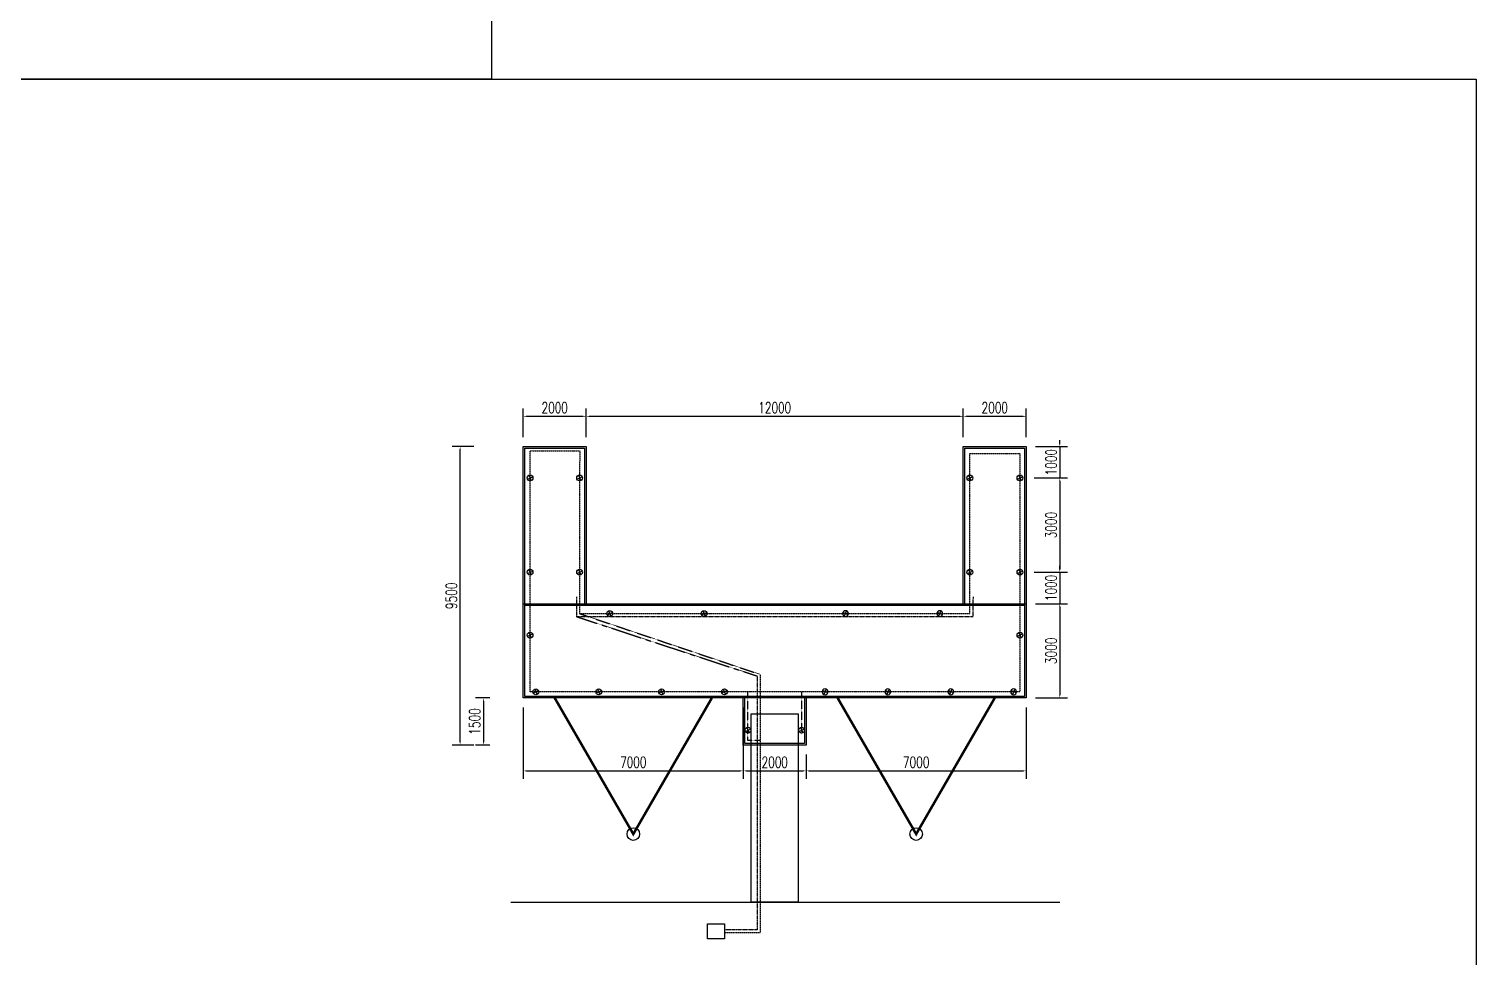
# Model space of a CAD drawing. Extents: x -16492 to 345596, y -4133 to 400729.
# Drawn here: x 45745 to 91785, y 23808 to 53338 of the extents above; entities that cross this region are included whole.
import ezdxf

# ---------------------------------------------------------------- set-up
doc = ezdxf.new("R2010")
doc.units = 0
doc.header["$LTSCALE"] = 10
doc.header["$MEASUREMENT"] = 0
for name, pattern in [('DASH', [0.35, 0.25, -0.1]), ('DASHED2', [0.375, 0.25, -0.125]), ('OLB-base-一期水系园路调整$1$CENTER2', [1.125, 0.75, -0.125, 0.125, -0.125])]:
    doc.linetypes.add(name, pattern=pattern)
for name, color, linetype in [('PUB_DIM', 3, 'Continuous'), ('SLAB', 4, 'Continuous'), ('STAIR', 2, 'Continuous'), ('TG_SUNVIS', 6, 'Continuous'), ('W-ancillary measures附属措施', 1, 'Continuous'), ('W-bridge approach引桥', 4, 'Continuous'), ('W-REVETMENT驳岸', 251, 'Continuous'), ('W-STEEL_FRAME钢架', 3, 'Continuous')]:
    doc.layers.add(name, color=color, linetype=linetype)
doc.styles.add('STANDARD_T3', font='simplex.shx', dxfattribs={"width": 0.7, "bigfont": 'gbcbig.shx'})
doc.dimstyles.new('W&&100', dxfattribs={"dimtxt": 350, "dimasz": 100, "dimexe": 250, "dimexo": 300, "dimgap": 100, "dimtad": 1, "dimdec": 0, "dimzin": 0, "dimdsep": 46, "dimtxsty": 'STANDARD_T3', "dimcen": 0.09, "dimclrd": 1, "dimclre": 1, "dimclrt": 7, "dimazin": 2, "dimtfac": 1, "dimtdec": 0, "dimtix": 1, "dimtmove": 2, "dimatfit": 3, "dimfxl": 100, "dimtolj": 1, "dimtzin": 0, "dimarcsym": 0})

# ---------------------------------------------------------------- blocks, each defined once
blk = doc.blocks.new('*D474')
at = {"layer": 'Defpoints', "color": 0, "transparency": 16777216}
for p in [(61472, 32052), (60203, 30552), (68472, 30552)]:
    blk.add_point(p, dxfattribs=at)
at = {"layer": 'PUB_DIM', "color": 1, "lineweight": -2, "transparency": 16777216}
for p, q in [((60403, 32052), (59953, 32052)), ((60203, 31952), (60203, 30652)), ((60403, 30552), (59953, 30552))]:
    blk.add_line(p, q, dxfattribs=at)
at = {"layer": 'PUB_DIM', "color": 1, "transparency": 16777216}
for points in [[(60186, 31952), (60220, 31952), (60203, 32052)], [(60186, 30652), (60220, 30652), (60203, 30552)]]:
    blk.add_solid(points, dxfattribs=at)
at = {"layer": 'PUB_DIM', "color": 7, "transparency": 16777216, "insert": (59928, 31302), "char_height": 350, "attachment_point": 5, "rotation": 90, "style": 'STANDARD_T3'}
blk.add_mtext('\\A1;1500', dxfattribs=at)
blk = doc.blocks.new('*D472')
at = {"layer": 'Defpoints', "color": 0, "transparency": 16777216}
for p in [(59463, 40052), (60203, 40052), (60203, 30552)]:
    blk.add_point(p, dxfattribs=at)
at = {"layer": 'PUB_DIM', "color": 1, "lineweight": -2, "transparency": 16777216}
for p, q in [((59903, 40052), (59213, 40052)), ((59463, 30652), (59463, 39952)), ((59903, 30552), (59213, 30552))]:
    blk.add_line(p, q, dxfattribs=at)
at = {"layer": 'PUB_DIM', "color": 1, "transparency": 16777216}
for points in [[(59446, 39952), (59479, 39952), (59463, 40052)], [(59446, 30652), (59479, 30652), (59463, 30552)]]:
    blk.add_solid(points, dxfattribs=at)
at = {"layer": 'PUB_DIM', "color": 7, "transparency": 16777216, "insert": (59188, 35302), "char_height": 350, "attachment_point": 5, "rotation": 90, "style": 'STANDARD_T3'}
blk.add_mtext('\\A1;9500', dxfattribs=at)
blk = doc.blocks.new('*D475')
at = {"layer": 'Defpoints', "color": 0, "transparency": 16777216}
for p in [(77472, 40052), (77422, 39052, 0), (78541, 39052)]:
    blk.add_point(p, dxfattribs=at)
at = {"layer": 'PUB_DIM', "color": 1, "lineweight": -2, "transparency": 16777216}
for p, q in [((78541, 40152), (78541, 40252)), ((77772, 40052), (78791, 40052)), ((78541, 40052), (78541, 39052)), ((77722, 39052), (78791, 39052)), ((78541, 38952), (78541, 38852))]:
    blk.add_line(p, q, dxfattribs=at)
at = {"layer": 'PUB_DIM', "color": 1, "transparency": 16777216}
for points in [[(78524, 40152), (78558, 40152), (78541, 40052)], [(78524, 38952), (78558, 38952), (78541, 39052)]]:
    blk.add_solid(points, dxfattribs=at)
at = {"layer": 'PUB_DIM', "color": 7, "transparency": 16777216, "insert": (78266, 39552), "char_height": 350, "attachment_point": 5, "rotation": 90, "style": 'STANDARD_T3'}
blk.add_mtext('\\A1;1000', dxfattribs=at)
blk = doc.blocks.new('*D473')
at = {"layer": 'Defpoints', "color": 0, "transparency": 16777216}
for p in [(77422, 39052, 0), (77422, 36052), (78541, 36052)]:
    blk.add_point(p, dxfattribs=at)
at = {"layer": 'PUB_DIM', "color": 1, "lineweight": -2, "transparency": 16777216}
for p, q in [((77722, 39052), (78791, 39052)), ((78541, 38952), (78541, 36152)), ((77722, 36052), (78791, 36052))]:
    blk.add_line(p, q, dxfattribs=at)
at = {"layer": 'PUB_DIM', "color": 1, "transparency": 16777216}
for points in [[(78524, 38952), (78558, 38952), (78541, 39052)], [(78524, 36152), (78558, 36152), (78541, 36052)]]:
    blk.add_solid(points, dxfattribs=at)
at = {"layer": 'PUB_DIM', "color": 7, "transparency": 16777216, "insert": (78266, 37552), "char_height": 350, "attachment_point": 5, "rotation": 90, "style": 'STANDARD_T3'}
blk.add_mtext('\\A1;3000', dxfattribs=at)
blk = doc.blocks.new('*D476')
at = {"layer": 'Defpoints', "color": 0, "transparency": 16777216}
for p in [(77422, 36052), (77472, 35052), (78541, 35052)]:
    blk.add_point(p, dxfattribs=at)
at = {"layer": 'PUB_DIM', "color": 1, "lineweight": -2, "transparency": 16777216}
for p, q in [((77722, 36052), (78791, 36052)), ((78541, 36152), (78541, 36252)), ((78541, 36052), (78541, 35052)), ((77772, 35052), (78791, 35052)), ((78541, 34952), (78541, 34852))]:
    blk.add_line(p, q, dxfattribs=at)
at = {"layer": 'PUB_DIM', "color": 1, "transparency": 16777216}
for points in [[(78524, 36152), (78558, 36152), (78541, 36052)], [(78524, 34952), (78558, 34952), (78541, 35052)]]:
    blk.add_solid(points, dxfattribs=at)
at = {"layer": 'PUB_DIM', "color": 7, "transparency": 16777216, "insert": (78266, 35552), "char_height": 350, "attachment_point": 5, "rotation": 90, "style": 'STANDARD_T3'}
blk.add_mtext('\\A1;1000', dxfattribs=at)
blk = doc.blocks.new('*D477')
at = {"layer": 'Defpoints', "color": 0, "transparency": 16777216}
for p in [(77472, 35052), (77472, 32052), (78541, 32052)]:
    blk.add_point(p, dxfattribs=at)
at = {"layer": 'PUB_DIM', "color": 1, "lineweight": -2, "transparency": 16777216}
for p, q in [((77772, 35052), (78791, 35052)), ((78541, 34952), (78541, 32152)), ((77772, 32052), (78791, 32052))]:
    blk.add_line(p, q, dxfattribs=at)
at = {"layer": 'PUB_DIM', "color": 1, "transparency": 16777216}
for points in [[(78524, 34952), (78558, 34952), (78541, 35052)], [(78524, 32152), (78558, 32152), (78541, 32052)]]:
    blk.add_solid(points, dxfattribs=at)
at = {"layer": 'PUB_DIM', "color": 7, "transparency": 16777216, "insert": (78266, 33552), "char_height": 350, "attachment_point": 5, "rotation": 90, "style": 'STANDARD_T3'}
blk.add_mtext('\\A1;3000', dxfattribs=at)
blk = doc.blocks.new('*D478')
at = {"layer": 'Defpoints', "color": 0, "transparency": 16777216}
for p in [(61472, 32052), (68472, 32052), (68472, 29732)]:
    blk.add_point(p, dxfattribs=at)
at = {"layer": 'PUB_DIM', "color": 1, "lineweight": -2, "transparency": 16777216}
for p, q in [((61472, 31752), (61472, 29482)), ((68472, 31752), (68472, 29482)), ((61572, 29732), (68372, 29732))]:
    blk.add_line(p, q, dxfattribs=at)
at = {"layer": 'PUB_DIM', "color": 1, "transparency": 16777216}
for points in [[(61572, 29749), (61572, 29716), (61472, 29732)], [(68372, 29749), (68372, 29716), (68472, 29732)]]:
    blk.add_solid(points, dxfattribs=at)
at = {"layer": 'PUB_DIM', "color": 7, "transparency": 16777216, "insert": (64972, 30007), "char_height": 350, "attachment_point": 5, "style": 'STANDARD_T3'}
blk.add_mtext('\\A1;7000', dxfattribs=at)
blk = doc.blocks.new('*D479')
at = {"layer": 'Defpoints', "color": 0, "transparency": 16777216}
for p in [(68472, 30578), (70472, 30552), (70472, 29732)]:
    blk.add_point(p, dxfattribs=at)
at = {"layer": 'PUB_DIM', "color": 1, "lineweight": -2, "transparency": 16777216}
for p, q in [((68472, 30278), (68472, 29482)), ((70472, 30252), (70472, 29482)), ((68572, 29732), (70372, 29732))]:
    blk.add_line(p, q, dxfattribs=at)
at = {"layer": 'PUB_DIM', "color": 1, "transparency": 16777216}
for points in [[(68572, 29749), (68572, 29716), (68472, 29732)], [(70372, 29749), (70372, 29716), (70472, 29732)]]:
    blk.add_solid(points, dxfattribs=at)
at = {"layer": 'PUB_DIM', "color": 7, "transparency": 16777216, "insert": (69472, 30007), "char_height": 350, "attachment_point": 5, "style": 'STANDARD_T3'}
blk.add_mtext('\\A1;2000', dxfattribs=at)
blk = doc.blocks.new('*D480')
at = {"layer": 'Defpoints', "color": 0, "transparency": 16777216}
for p in [(77472, 32052), (70472, 30552), (77472, 29732)]:
    blk.add_point(p, dxfattribs=at)
at = {"layer": 'PUB_DIM', "color": 1, "lineweight": -2, "transparency": 16777216}
for p, q in [((77472, 31752), (77472, 29482)), ((70472, 30252), (70472, 29482)), ((70572, 29732), (77372, 29732))]:
    blk.add_line(p, q, dxfattribs=at)
at = {"layer": 'PUB_DIM', "color": 1, "transparency": 16777216}
for points in [[(70572, 29749), (70572, 29716), (70472, 29732)], [(77372, 29749), (77372, 29716), (77472, 29732)]]:
    blk.add_solid(points, dxfattribs=at)
at = {"layer": 'PUB_DIM', "color": 7, "transparency": 16777216, "insert": (73972, 30007), "char_height": 350, "attachment_point": 5, "style": 'STANDARD_T3'}
blk.add_mtext('\\A1;7000', dxfattribs=at)
blk = doc.blocks.new('*D481')
at = {"layer": 'Defpoints', "color": 0, "transparency": 16777216}
for p in [(63472, 41013), (61472, 40052), (63472, 40052)]:
    blk.add_point(p, dxfattribs=at)
at = {"layer": 'PUB_DIM', "color": 1, "lineweight": -2, "transparency": 16777216}
for p, q in [((61472, 40352), (61472, 41263)), ((61572, 41013), (63372, 41013)), ((63472, 40352), (63472, 41263))]:
    blk.add_line(p, q, dxfattribs=at)
at = {"layer": 'PUB_DIM', "color": 1, "transparency": 16777216}
for points in [[(61572, 41030), (61572, 40996), (61472, 41013)], [(63372, 41030), (63372, 40996), (63472, 41013)]]:
    blk.add_solid(points, dxfattribs=at)
at = {"layer": 'PUB_DIM', "color": 7, "transparency": 16777216, "insert": (62472, 41288), "char_height": 350, "attachment_point": 5, "style": 'STANDARD_T3'}
blk.add_mtext('\\A1;2000', dxfattribs=at)
blk = doc.blocks.new('*D482')
at = {"layer": 'Defpoints', "color": 0, "transparency": 16777216}
for p in [(75472, 41013), (63472, 40052), (75472, 40052)]:
    blk.add_point(p, dxfattribs=at)
at = {"layer": 'PUB_DIM', "color": 1, "lineweight": -2, "transparency": 16777216}
for p, q in [((63472, 40352), (63472, 41263)), ((63572, 41013), (75372, 41013)), ((75472, 40352), (75472, 41263))]:
    blk.add_line(p, q, dxfattribs=at)
at = {"layer": 'PUB_DIM', "color": 1, "transparency": 16777216}
for points in [[(63572, 41030), (63572, 40996), (63472, 41013)], [(75372, 41030), (75372, 40996), (75472, 41013)]]:
    blk.add_solid(points, dxfattribs=at)
at = {"layer": 'PUB_DIM', "color": 7, "transparency": 16777216, "insert": (69472, 41288), "char_height": 350, "attachment_point": 5, "style": 'STANDARD_T3'}
blk.add_mtext('\\A1;12000', dxfattribs=at)
blk = doc.blocks.new('*D483')
at = {"layer": 'Defpoints', "color": 0, "transparency": 16777216}
for p in [(77472, 41013), (75472, 40052), (77472, 40052)]:
    blk.add_point(p, dxfattribs=at)
at = {"layer": 'PUB_DIM', "color": 1, "lineweight": -2, "transparency": 16777216}
for p, q in [((75472, 40352), (75472, 41263)), ((75572, 41013), (77372, 41013)), ((77472, 40352), (77472, 41263))]:
    blk.add_line(p, q, dxfattribs=at)
at = {"layer": 'PUB_DIM', "color": 1, "transparency": 16777216}
for points in [[(75572, 41030), (75572, 40996), (75472, 41013)], [(77372, 41030), (77372, 40996), (77472, 41013)]]:
    blk.add_solid(points, dxfattribs=at)
at = {"layer": 'PUB_DIM', "color": 7, "transparency": 16777216, "insert": (76472, 41288), "char_height": 350, "attachment_point": 5, "style": 'STANDARD_T3'}
blk.add_mtext('\\A1;2000', dxfattribs=at)
blk = doc.blocks.new('*U484')
at = {"layer": 'W-ancillary measures附属措施'}
for p, q in [((-84, -38), (85, 37)), ((-37, 85), (37, -85))]:
    blk.add_line(p, q, dxfattribs=at)
blk.add_circle((0, 0), 92.6, dxfattribs=at)
blk = doc.blocks.new('*U485')
at = {"layer": 'W-ancillary measures附属措施', "color": 0, "linetype": 'ByBlock', "lineweight": -2, "transparency": 16777216}
for p in [(0, 0), (3000, 0)]:
    blk.add_blockref('*U484', p, dxfattribs=at)
blk = doc.blocks.new('*U486')
at = {"layer": 'W-ancillary measures附属措施'}
for p, q in [((-84, -38), (85, 37)), ((-37, 85), (37, -85))]:
    blk.add_line(p, q, dxfattribs=at)
blk.add_circle((0, 0), 92.6, dxfattribs=at)
blk = doc.blocks.new('*U487')
at = {"layer": 'W-ancillary measures附属措施', "color": 0, "linetype": 'ByBlock', "lineweight": -2, "transparency": 16777216}
for p in [(0, 0), (2000, 0), (4000, 0), (6000, 0)]:
    blk.add_blockref('*U486', p, dxfattribs=at)
blk = doc.blocks.new('*U488')
at = {"layer": 'W-ancillary measures附属措施'}
for p, q in [((-84, -38), (85, 37)), ((-37, 85), (37, -85))]:
    blk.add_line(p, q, dxfattribs=at)
blk.add_circle((0, 0), 92.6, dxfattribs=at)
blk = doc.blocks.new('*U489')
at = {"layer": 'W-ancillary measures附属措施', "color": 0, "linetype": 'ByBlock', "lineweight": -2, "transparency": 16777216}
for p in [(0, 0), (2000, 0), (4000, 0), (6000, 0)]:
    blk.add_blockref('*U488', p, dxfattribs=at)
blk = doc.blocks.new('*U490')
at = {"layer": 'W-ancillary measures附属措施'}
for p, q in [((-84, -38), (85, 37)), ((-37, 85), (37, -85))]:
    blk.add_line(p, q, dxfattribs=at)
blk.add_circle((0, 0), 92.6, dxfattribs=at)
blk = doc.blocks.new('*U491')
at = {"layer": 'W-ancillary measures附属措施', "color": 0, "linetype": 'ByBlock', "lineweight": -2, "transparency": 16777216}
for p in [(0, 0), (3000, 0)]:
    blk.add_blockref('*U490', p, dxfattribs=at)

msp = doc.modelspace()

# ---------------------------------------------------------------- linework, layer by layer
at = {"const_width": 80}
for points in [[(67472.2, 32052), (64972.2, 27721.9), (62472.2, 32052)], [(71472.2, 32052), (73972.2, 27721.9), (76472.2, 32052)]]:
    msp.add_lwpolyline(points, dxfattribs=at)
for centre in [(64972.2, 27721.9), (73972.2, 27721.9)]:
    msp.add_circle(centre, 200)
at = {"layer": 'SLAB'}
msp.add_lwpolyline([(67332.5, 24868.1), (67871.9, 24868.1), (67871.9, 24383), (67332.5, 24383)], close=True, dxfattribs=at)
at = {"layer": 'STAIR', "linetype": 'DASHED2'}
for points in [[(61688.2, 39051.3), (61688.2, 39917.6), (63267.3, 39917.6), (63264.1, 39052), (63264.4, 36051.3), (63264.4, 34735.2), (75678.6, 34735.2), (75678.6, 39830.3), (77274.5, 39830.3), (77274.5, 32242.3), (61687.8, 32242.3), (61687.9, 39052)], [(63264.4, 34735.2), (69004.2, 32803.7), (69004.2, 24583.2), (67871.9, 24583.2)]]:
    msp.add_lwpolyline(points, dxfattribs=at)
at = {"layer": 'STAIR', "linetype": 'DASH'}
for points in [[(68619.5, 31025.2), (68619.5, 32242.3)], [(70327.9, 32242.3), (70327.9, 30895.6)], [(69004.2, 30698.9), (68616.9, 30698.9), (68619.5, 31025.2)]]:
    msp.add_lwpolyline(points, dxfattribs=at)
at = {"layer": 'TG_SUNVIS', "linetype": 'OLB-base-一期水系园路调整$1$CENTER2'}
for points in [[(63165.6, 35266), (63165.6, 34640.5), (75786.5, 34640.5), (75791, 35266.6)], [(63165.6, 34640.5), (68912, 32749.1), (68912, 24679), (67871.9, 24679)]]:
    msp.add_lwpolyline(points, dxfattribs=at)
at = {"layer": 'W-ancillary measures附属措施'}
for p, q in [((61650.8, 39136.9), (61724.9, 38967.2)), ((63227, 39136.9), (63301.1, 38967.2)), ((75641.3, 39136.9), (75715.4, 38967.2)), ((77237.5, 39136.9), (77311.6, 38967.2)), ((61603.6, 39013.6), (61772.7, 39089.1)), ((63179.9, 39013.6), (63348.9, 39089.1)), ((75594.1, 39013.6), (75763.2, 39089.1)), ((77190.3, 39013.6), (77359.4, 39089.1)), ((61603.6, 36013.6), (61772.7, 36089.1)), ((61650.8, 36136.9), (61724.9, 35967.2)), ((63179.9, 36013.6), (63348.9, 36089.1)), ((63227, 36136.9), (63301.1, 35967.2)), ((75594.1, 36013.6), (75763.2, 36089.1)), ((75641.3, 36136.9), (75715.4, 35967.2)), ((77190.3, 36013.6), (77359.4, 36089.1)), ((77237.5, 36136.9), (77311.6, 35967.2)), ((61603.6, 34013.6), (61772.7, 34089.1)), ((61650.8, 34136.9), (61724.9, 33967.2)), ((77190.3, 34013.6), (77359.4, 34089.1)), ((77237.5, 34136.9), (77311.6, 33967.2)), ((68534.9, 30987.4), (68704, 31063)), ((68582.1, 31110.8), (68656.2, 30941.1)), ((70242.9, 30987.4), (70412, 31063)), ((70290.1, 31110.8), (70364.2, 30941.1))]:
    msp.add_line(p, q, dxfattribs=at)
for centre in [(61687.9, 39052), (63264.1, 39052), (75678.3, 39052), (77274.5, 39052), (61687.9, 36052), (63264.1, 36052), (75678.3, 36052), (77274.5, 36052), (61687.9, 34052), (77274.5, 34052), (68619.1, 31025.9), (70327.1, 31025.9)]:
    msp.add_circle(centre, 92.6, dxfattribs=at)
at = {"layer": 'W-bridge approach引桥'}
msp.add_lwpolyline([(68722.2, 31552), (70222.2, 31552), (70222.2, 25552), (68722.2, 25552)], close=True, dxfattribs=at)
at = {"layer": 'W-REVETMENT驳岸'}
msp.add_line((61070.9, 25552), (78542.7, 25552), dxfattribs=at)
at = {"layer": 'W-STEEL_FRAME钢架'}
for points in [[(-16491.7, 110809.4), (60461.3, 110809.4), (60461.3, 51738.3), (-16491.7, 51738.3)], [(-16491.7, 51738.3), (91784.8, 51738.3), (91784.8, -4133.4), (-16491.7, -4133.4)], [(61472.2, 40052), (63472.2, 40052), (63472.2, 35052), (75472.2, 35052), (75472.2, 40052), (77472.2, 40052), (77472.2, 32052), (70472.2, 32052), (70472.2, 30552), (68472.2, 30552), (68472.2, 32052), (61472.2, 32052)], [(61522.2, 40002), (63422.2, 40002), (63422.2, 35002), (75522.2, 35002), (75522.2, 40002), (77422.2, 40002), (77422.2, 32102), (70422.2, 32102), (70422.2, 30602), (68522.2, 30602), (68522.2, 32102), (61522.2, 32102)], [(61472.2, 35052), (77472.2, 35052), (77472.2, 32052), (61472.2, 32052)], [(61522.2, 35002), (77422.2, 35002), (77422.2, 32102), (61522.2, 32102)]]:
    msp.add_lwpolyline(points, close=True, dxfattribs=at)

# ---------------------------------------------------------------- block references
at = {"layer": 'W-ancillary measures附属措施'}
for name, p in [('*U485', (64222.2, 34735.9)), ('*U487', (61871.9, 32249.2))]:
    msp.add_blockref(name, p, dxfattribs=at)
at = {"layer": 'W-ancillary measures附属措施', "xscale": -1}
for name, p in [('*U491', (74722.2, 34735.9)), ('*U489', (77072.5, 32249.2))]:
    msp.add_blockref(name, p, dxfattribs=at)

# ---------------------------------------------------------------- dimensions: what is measured, and where the dimension line sits
at = {"layer": 'PUB_DIM'}
for base, p1, p2, picture, middle in [((63472.2, 41012.9), (61472.2, 40052), (63472.2, 40052), '*D481', (62472.2, 41287.9)), ((75472.2, 41012.9), (63472.2, 40052), (75472.2, 40052), '*D482', (69472.2, 41287.9)), ((77472.2, 41012.9), (75472.2, 40052), (77472.2, 40052), '*D483', (76472.2, 41287.9)), ((68472.2, 29732.5), (61472.2, 32052), (68472.2, 32052), '*D478', (64972.2, 30007.5)), ((77472.2, 29732.5), (70472.2, 30552), (77472.2, 32052), '*D480', (73972.2, 30007.5)), ((70472.2, 29732.5), (68472.2, 30577.9), (70472.2, 30552), '*D479', (69472.2, 30007.5))]:
    dim = msp.add_linear_dim(base=base, p1=p1, p2=p2, dimstyle='W&&100', dxfattribs=at)
    dim.commit()
    dim.dimension.update_dxf_attribs({"geometry": picture, "text_midpoint": middle})
for base, p1, p2, picture, middle in [((78541.1, 39052), (77472.2, 40052), (77422.2, 39052, 0), '*D475', (78266.1, 39552)), ((59462.7, 40052), (60203, 30552), (60203, 40052), '*D472', (59187.7, 35302)), ((78541.1, 36052), (77422.2, 39052, 0), (77422.2, 36052), '*D473', (78266.1, 37552)), ((78541.1, 35052), (77422.2, 36052), (77472.2, 35052), '*D476', (78266.1, 35552)), ((78541.1, 32052), (77472.2, 35052), (77472.2, 32052), '*D477', (78266.1, 33552))]:
    dim = msp.add_linear_dim(base=base, p1=p1, p2=p2, angle=90, dimstyle='W&&100', dxfattribs=at)
    dim.commit()
    dim.dimension.update_dxf_attribs({"geometry": picture, "text_midpoint": middle})
dim = msp.add_linear_dim(base=(60203, 30552), p1=(61472.2, 32052), p2=(68472.2, 30552), angle=90, dimstyle='W&&100', override={"dimfxl": 200, "dimfxlon": 1}, dxfattribs=at)
dim.commit()
dim.dimension.update_dxf_attribs({"geometry": '*D474', "text_midpoint": (59928, 31302)})

doc.saveas('drawing.dxf')
